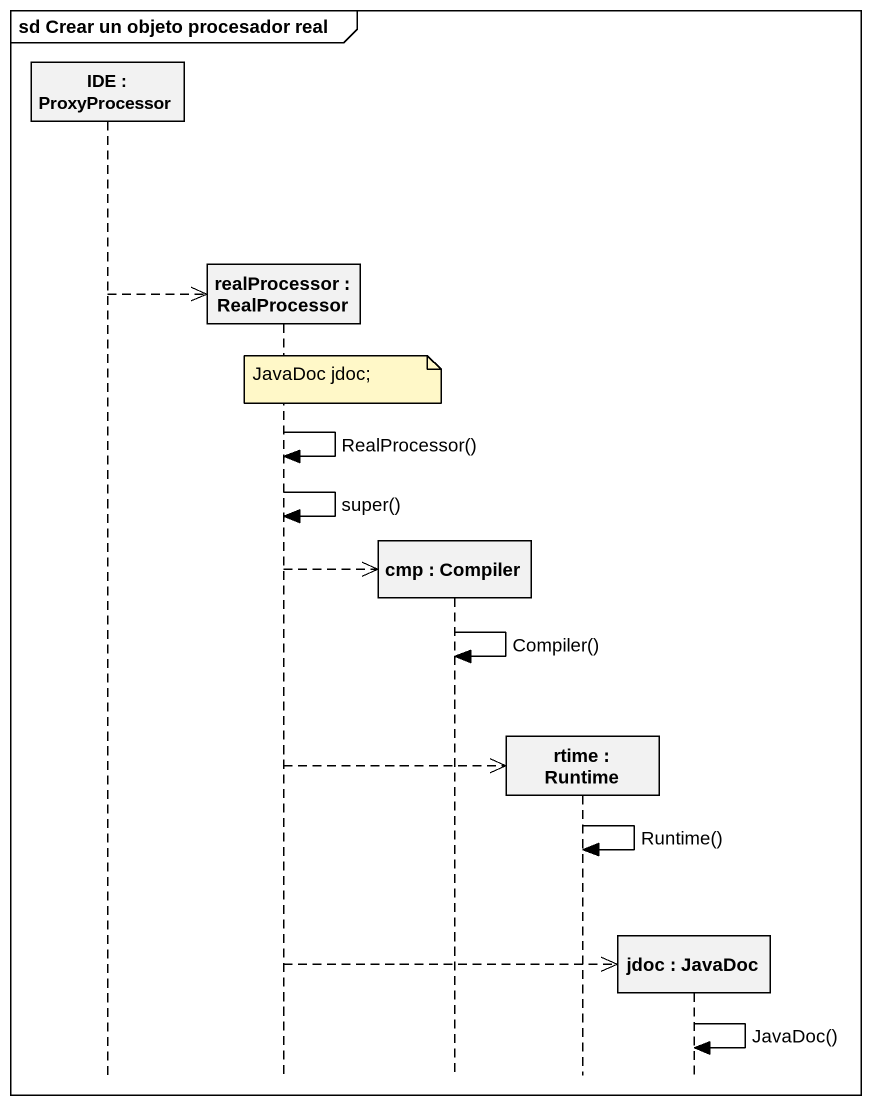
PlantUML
@startuml
mainframe sd Crear un objeto procesador real
hide footbox
participant "IDE : ProxyProcessor" as IDE
participant "realProcessor : RealProcessor" as realProcessor
participant "cmp : Compiler" as cmp
participant "rtime : Runtime" as rtime
participant "jdoc : JavaDoc" as jdoc

IDE -->> realProcessor **
note over realProcessor : JavaDoc jdoc;
realProcessor -> realProcessor : RealProcessor()
realProcessor -> realProcessor : super()
realProcessor -->> cmp **
cmp -> cmp : Compiler()
realProcessor -->> rtime **
rtime -> rtime : Runtime()
realProcessor -->> jdoc **
jdoc -> jdoc : JavaDoc()
@enduml
